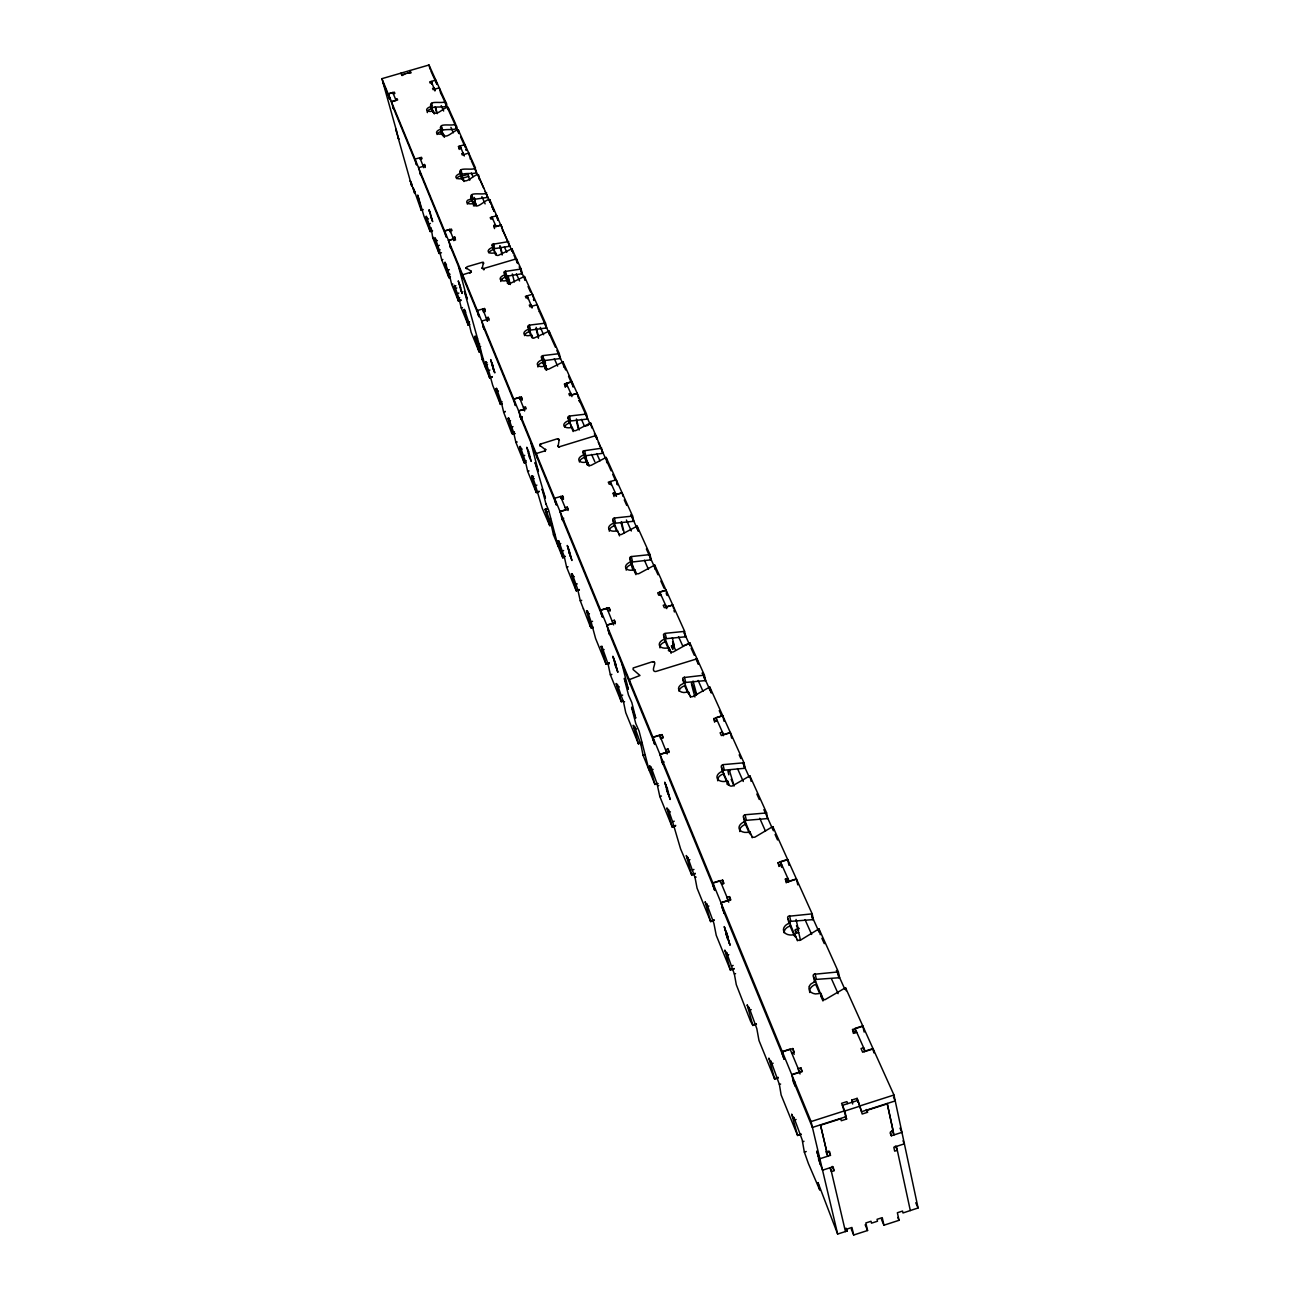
<?xml version="1.0" encoding="UTF-8"?>
<svg xmlns="http://www.w3.org/2000/svg" width="1300" height="1300" viewBox="0 0 1300 1300"><rect width="100%" height="100%" fill="white"/><g stroke="black" fill="none" stroke-linecap="round" stroke-linejoin="round"><path stroke-width="1.5" d="M545.691 449.914L539.923 445.445L540.101 444.21L557.294 438.799L559.26 439.774M583.424 608.79L590.363 626.73L590.346 625.69L591.467 628.306L592.93 627.851M630.581 685.035L629.233 679.673L639.99 675.496L633.067 669.516L633.197 667.972L652.096 661.83C658.71 660.335 650.325 670.264 654.81 671.466A2.275 1.365 -13.7 0 0 656.354 671.336L697.044 658.808L698.311 664.186L695.906 658.84M483.405 263.039L483.243 262.454A1.788 0.845 -14.6 0 0 482.267 262.308L467.074 266.744L466.18 268.336M537.485 458.543L536.185 453.554L544.635 450.97L545.691 449.491M558.09 446.696L559.227 439.384M648.976 769.827L639.129 731.234L635.781 723.58L631.784 708.061L631.621 707.151L635.733 718.153L631.832 702.569L628.485 694.996L624.439 679.283L624.325 678.389L628.371 689.309L622.082 664.365M558.155 446.257L557.798 445.591M482.202 268.45L483.438 262.6M717.746 779.025L718.071 778.115A8.499 5.379 -12.9 0 1 723.824 773.76L721.321 766.773A2.421 1.527 -12.9 0 1 723.011 764.644L743.259 762.856A2.421 1.511 -12.6 0 0 743.957 762.71L745.225 768.251L724.295 770.169A2.421 1.527 -12.9 0 0 722.865 771.095L722.654 771.404A2.438 1.544 -12.9 0 0 722.621 772.298L721.484 767.455M482.04 267.865A1.82 0.861 -14.6 0 0 483.34 268.531L484.055 269.652L483.746 268.483L516.474 258.814L517.66 263.494L513.89 255.109M541.255 443.609L539.727 444.73L540.085 446.062M545.529 449.296L545.188 451.392M502.271 278.785L501.199 279.874A6.419 3.055 -14.4 0 0 500.793 281.483M584.447 455.91L602.599 453.31A2.015 1.073 -13.8 0 0 603.184 453.18L590.574 422.971A2.015 1.056 -13.9 0 0 590.054 423.166L575.803 430.576A2.015 1.056 -14 0 1 573.446 430.17L572.163 427.245A6.987 3.64 -14.1 0 1 568.181 427.798A7.02 3.672 -14.1 0 1 563.826 424.791A7.02 3.672 -14.1 0 1 569.189 420.452L567.905 417.56A1.966 1.024 -14.1 0 1 569.384 416.049L585.959 414.115M493.496 248.804L509.372 246.318A1.771 0.829 -14.3 0 0 509.876 246.22L489.743 199.582C485.664 198.656 475.995 211.396 473.785 203.336A6.094 2.762 -14.5 0 1 468.439 203.629L467.707 203.336A6.094 2.762 -14.5 0 1 467.756 200.184L471.689 198.786M814.434 981.175L814.596 981.906A2.665 1.852 -11.7 0 1 816.367 979.388L838.841 977.763A2.665 1.852 -11.2 0 0 839.605 977.616L838.354 971.815L819 928.947A2.633 1.788 -11.6 0 0 818.317 929.24L800.361 940.225A2.616 1.788 -12 0 1 797.144 939.364M743.957 762.71L709.816 687.082A2.34 1.414 -13 0 0 709.199 687.342L692.997 696.524A2.324 1.414 -13.2 0 1 690.869 696.508A2.356 1.43 -13.2 0 1 690.186 695.906L688.464 691.99L683.832 692.543A8.093 4.891 -13.3 0 1 680.534 685.019L684.483 682.89L682.776 679.023A2.34 1.414 -13.3 0 1 683.312 677.625L703.739 675.22A2.308 1.397 -13 0 0 704.389 675.074L705.656 680.485A2.308 1.397 -13 0 1 705.006 680.631L685.701 682.451A2.308 1.397 -13.3 0 0 684.32 683.312M704.389 675.074L689.812 642.801A2.275 1.349 -13.1 0 0 689.227 643.045L673.335 651.918A2.275 1.349 -13.4 0 1 670.605 651.332L668.964 647.595A7.898 4.664 -13.5 0 1 664.43 648.148A7.946 4.696 -13.5 0 1 659.262 644.215A7.946 4.696 -13.5 0 1 665.161 638.918L663.536 635.212A2.259 1.333 -13.5 0 1 664.056 633.88A2.308 1.349 -13.5 0 1 665.145 633.327L683.995 631.459A2.21 1.3 -13.2 0 0 684.483 631.378L685.896 636.675A2.242 1.316 -13.2 0 1 685.262 636.805L666.429 638.658A2.259 1.333 -13.5 0 0 664.869 639.762M684.645 631.329L654.729 565.077L638.852 573.641A2.178 1.235 -13.7 0 1 636.253 573.121L634.741 569.692A7.621 4.322 -13.7 0 1 625.722 567.905A7.621 4.322 -13.7 0 1 631.247 561.697L629.736 558.301A2.145 1.202 -13.7 0 1 631.296 556.562L649.35 554.661A2.145 1.219 -13.5 0 0 649.967 554.531L651.219 559.747A2.145 1.219 -13.5 0 1 650.617 559.878L631.865 562.055A2.161 1.219 -13.7 0 0 631.085 562.786M649.967 554.531L637.146 526.126L621.562 534.43A2.161 1.202 -13.8 0 1 619.028 533.942M587.616 419.006L586.528 414.001L563.03 361.92L548.73 369.135A1.934 0.975 -14.2 0 1 546.471 368.777L545.285 366.064A6.776 3.413 -14.2 0 1 540.296 366.502L539.289 366.259A6.76 3.413 -14.2 0 1 539.159 361.351A6.727 3.38 -14.2 0 1 542.506 359.759L541.336 357.061A1.901 0.959 -14.2 0 1 542.766 355.631L558.724 353.714A1.901 0.959 -14 0 0 559.26 353.584L560.479 358.442A1.901 0.959 -14 0 1 559.926 358.572L543.367 360.734A1.917 0.959 -14.2 0 0 542.831 361.124M559.26 353.584L549.12 331.11L533.666 338.244A1.901 0.942 -14.3 0 1 532.87 337.789L531.716 335.173L527.962 335.709A6.63 3.283 -14.3 0 1 523.916 333.06A6.63 3.283 -14.3 0 1 529.051 329.111L527.914 326.511A1.869 0.91 -14.3 0 1 529.327 325.13L544.96 323.213A1.869 0.926 -14.1 0 0 545.496 323.099L546.699 327.892A1.869 0.926 -14.1 0 1 546.163 328.006L529.929 330.168A1.885 0.926 -14.3 0 0 529.133 331.305L531.96 337.756M466.082 267.946L471.055 271.115A1.82 0.861 -14.7 0 1 470.551 272.317L462.621 274.771L463.856 279.435M545.496 323.082L524.436 276.461A1.836 0.878 -14.2 0 0 523.949 276.64L510.835 283.124A1.836 0.878 -14.3 0 1 508.723 282.831L507.65 280.394L504.026 280.93A6.402 3.055 -14.4 0 1 500.614 277.501L501.199 276.851A6.402 3.055 -14.4 0 1 505.164 274.739L504.108 272.317A1.82 0.861 -14.4 0 1 504.368 271.602L520.553 269.1A1.804 0.861 -14.2 0 0 521.072 268.986L522.259 273.666A1.804 0.861 -14.2 0 1 521.739 273.78L505.391 276.477A1.804 0.861 -14.4 0 0 505.31 277.014L508.381 284.017M521.072 268.986L511.956 248.787A1.804 0.845 -14.2 0 0 511.469 248.966L498.566 255.287A1.804 0.845 -14.4 0 1 496.486 255.011L495.462 252.655A6.256 2.925 -14.4 0 1 488.264 251.729A6.256 2.925 -14.4 0 1 493.074 247.244L492.05 244.871A1.804 0.845 -14.4 0 1 492.131 244.368L508.186 241.686A1.771 0.829 -14.3 0 0 508.69 241.589M462.475 179.4C455.829 170.706 473.038 174.947 476.19 172.673L475.036 168.188C472.973 170.934 456.381 166.124 460.622 173.355A5.98 2.665 -14.5 0 0 455.975 177.515A5.98 2.665 -14.5 0 0 462.784 178.295C464.88 185.981 474.142 174.005 478.01 174.769L487.858 197.356L472.517 199.582L471.77 200.574L473.85 205.319M475.524 168.09L458.348 130.049C454.253 129.317 445.445 140.985 443.17 133.64A5.769 2.486 -14.6 0 1 436.621 132.957A5.769 2.486 -14.6 0 1 441.155 129.041C437.271 122.07 453.017 126.75 455.13 124.036C464.652 135.232 432.136 123.403 443.69 136.581M455.585 123.939L448.11 107.38C444.096 106.633 435.451 118.056 433.192 110.923A5.671 2.405 -14.6 0 1 429.975 111.426A5.704 2.421 -14.6 0 1 427.115 108.761A5.704 2.421 -14.6 0 1 431.226 106.438C427.44 99.564 443.284 104.244 445.445 101.465C452.92 112.58 425.425 101.595 432.981 112.174M563.729 366.99L563.631 364.358M479.164 179.254L479.034 176.849M489.271 199.745L489.856 202.02M838.354 971.815A2.665 1.852 -11.2 0 1 837.59 971.977L813.816 974.318A2.633 1.82 -11.8 0 0 813.199 975.439A2.697 1.869 -11.7 0 0 813.296 976.121L815.571 981.273L811.07 983.856A9.344 6.5 -11.7 0 0 809.347 986.294M787.93 918.726L789.067 923.731A2.6 1.755 -12.1 0 1 790.822 921.326L812.679 919.653A2.6 1.755 -11.7 0 0 813.41 919.506L812.142 913.77A2.6 1.755 -11.7 0 1 811.411 913.932L788.288 916.305A2.551 1.723 -12.2 0 0 787.686 917.361A2.633 1.771 -12.1 0 0 787.767 918.011L795.616 937.267L794.966 934.391A9.084 6.159 -12.1 0 1 789.717 934.944A9.1 6.175 -12.1 0 1 783.429 929.63A9.1 6.175 -12.1 0 1 789.896 922.967M790.562 925.763L787.898 926.965A9.246 6.272 -12.1 0 0 785.005 929.614L784.144 931.694A9.149 6.224 -12.1 0 0 784.062 932.734M486.688 192.839L486.2 192.952C483.941 195.748 467.285 190.775 471.543 198.234M749.336 833.154L744.689 822.559A2.502 1.609 -12.7 0 1 744.705 821.633L744.916 821.308A2.502 1.609 -12.7 0 1 746.411 820.332L767.146 818.61A2.486 1.593 -12.3 0 0 767.683 818.512L766.594 812.858L749.872 775.84L732.387 785.931A2.438 1.544 -12.8 0 1 730.567 786.029L730.161 785.899A2.438 1.544 -12.8 0 1 729.43 785.233L727.545 780.942A8.531 5.395 -12.9 0 1 719.241 780.52A8.531 5.395 -12.9 0 1 717.405 775.271A8.482 5.362 -12.9 0 1 723.19 770.997M462.784 178.295L463.369 180.537L461.207 175.597L460.281 175.906A5.98 2.665 -14.5 0 0 456.609 178.604M796.104 1119.495L794.219 1120.096L793.845 1117.269L802.181 1139.824L804.342 1152.109L808.389 1163.533L819.78 1190.069L817.976 1182.545L837.639 1234.025L847.178 1231.019L846.739 1229.134L851.939 1227.46L853.694 1235L867.571 1230.515L865.833 1222.959L871.033 1221.269L871.471 1223.17L877.484 1221.22L877.061 1219.319L882.245 1217.645L883.935 1225.201L899.031 1220.31L897.374 1212.737L902.557 1211.064L902.98 1212.965L918.076 1207.976L893.961 1095.006L873.145 1048.889L862.664 1052.236L861.039 1048.564L863.655 1047.735L864.484 1051.651M900.006 1128.14L901.924 1132.365L891.345 1135.778L890.5 1131.829L893.133 1130.967L887.283 1103.83L867.068 1110.314L867.506 1112.312L862.176 1114.019L857.919 1100.385L842.367 1105.374L846.609 1119.024L841.279 1120.73L840.824 1118.731L820.544 1125.231L826.881 1152.271L829.53 1151.426L830.456 1155.359L819.845 1158.755L816.709 1151.134L818.415 1156.951M819.26 1160.543L818.48 1158.641L822.543 1170.179L833.121 1166.783L834.031 1170.682L831.399 1171.528L830.212 1168.668M852.67 1103.993L851.792 1100.06L857.123 1098.354L861.656 1111.679L895.196 1100.921L893.539 1097.233M793.227 1080.69L812.451 1127.474L811.07 1121.575L844.756 1110.769L846.072 1116.684L812.435 1127.425L837.639 1234.025M860.356 1105.78L893.961 1095.006M844.789 1111.013L860.389 1106.007M801.336 1134.283L797.582 1135.485L800.556 1133.876M802.701 1141.676L803.969 1141.27M804.342 1152.109L806.227 1151.507M782.389 1051.862L792.789 1048.547L794.316 1052.188L791.7 1053.016M853.385 1033.419L852.54 1029.519L862.908 1026.22M856.733 1032.297L854.149 1033.126L852.54 1029.519M778.342 1077.96L774.686 1079.13L768.869 1058.119L771.29 1063.822L773.126 1063.237M811.07 1121.575L791.846 1074.84L802.344 1071.493L800.816 1067.788L798.184 1068.632L799.094 1072.533M774.524 1078.529L778.18 1077.359M727.984 901.16L727.058 897.39L729.495 896.626L730.827 899.795L721.077 902.866L791.716 1074.547L799.597 1072.029L800.053 1073.995M873.844 1052.513L873.015 1048.596L865.15 1051.099L854.994 1028.398L862.778 1025.928L864.159 1032.07M797.582 1135.485L781.121 1094.941L779.383 1084.428L780.617 1084.038M791.716 1074.547L793.553 1082.347L794.869 1081.925M733.947 969.215L730.308 969.735L734.175 968.516M756.438 1024.303L752.863 1025.44L750.523 1021.134L736.288 984.653L734.37 974.009L735.556 973.635M752.863 1025.44L747.142 1004.803L749.434 1010.214L751.221 1009.645M752.716 1024.855L756.275 1023.717M786.24 882.846L785.395 879.06L787.816 878.296L788.678 882.083M714.074 920.546L710.661 921.619L705.12 901.729L707.184 906.604L708.906 906.068M445.445 101.465L428.984 65L381.924 78.666L720.964 902.606L728.276 900.315L728.731 902.2M797.778 884.845L796.396 878.898L789.116 881.189L780.39 861.689L787.621 859.43L788.986 865.345M710.515 921.05L714.301 919.847M799.289 928.362L795.486 929.565L796.331 933.303L798.72 932.555L800.459 940.176M730.308 969.735L724.831 950.072L727.009 955.208L728.764 954.655M727.009 955.208L726.538 952.283L731.396 965.981L733.151 965.429M490.782 204.165L490.604 202.995M695.077 874.006L691.746 875.062L686.286 855.514L688.253 860.161L689.926 859.641M688.253 860.161L687.733 857.204L692.266 869.992L693.94 869.472M691.6 874.494L695.305 873.34M710.661 921.619L697.06 888.144L695.012 877.435L696.15 877.077M728.276 900.315L720.102 880.604L712.855 882.879L713.31 884.764M721.5 883.984L723.921 883.236L722.621 880.1L712.952 883.139L714.691 890.403L712.936 885.398M778.944 866.466L778.099 862.696L787.719 859.674M781.885 865.036L779.48 865.8L778.099 862.696M658.158 783.591L654.826 784.03L656.955 783.38L659.831 796.543L672.246 827.092L675.512 826.085M657.686 785.834L658.759 785.492M730.194 770.51L727.967 771.192L728.812 774.816M659.831 796.543L661.44 796.055M672.246 827.092L666.867 807.918L668.753 812.321L670.394 811.817M668.753 812.321L668.314 809.299L672.571 821.714L674.229 821.194M672.1 826.54L675.724 825.419M641.534 742.852L638.414 743.827L633.214 725.238L634.904 729.3L636.48 728.812M667.209 754.016L659.669 735.101L652.892 737.197L654.712 744.461L653.153 739.928M716.788 721.321L715.942 717.681L722.686 715.601L724.051 721.273M652.99 737.409L662.009 734.614L663.13 737.327L660.887 738.026M714.642 722.231L713.781 718.591L722.784 715.812M638.267 743.291L641.745 742.219M717.242 720.59L714.984 721.289L713.781 718.591M654.972 784.582L643.077 755.3L640.884 744.591L641.924 744.266M643.077 755.3L644.654 754.812M660.026 754.52L669.126 751.709L667.972 748.946L665.714 749.661L666.608 753.301M666.754 752.196L659.945 754.309L662.903 764.367L662.447 762.548L664.154 762.011M730.405 732.712L721.337 735.524L720.119 732.794L722.394 732.095L723.239 735.751M661.765 761.605L662.903 761.247M654.826 784.03L649.675 765.716L651.479 769.941L653.071 769.438M609.082 663.358L605.979 663.894L609.278 662.74M622.83 701.253L621.303 701.724L610.366 674.83L608.108 664.17L609.115 663.861M672.311 637.796L674.115 645.255L672.019 645.905L672.864 649.399L671.304 645.889M610.366 674.83L611.878 674.359M621.303 701.724L616.151 683.491L617.793 687.326L619.336 686.855M617.793 687.326L617.273 684.222L621.156 695.565L622.7 695.094M621.156 701.188L623.188 700.554M638.414 743.827L625.755 712.692L623.529 702L624.553 701.691M579.199 590.168L576.176 590.525L579.378 589.55M574.275 576.599L572.829 577.038L572.26 573.901L577.639 589.111L580.271 600.762L581.717 600.324M600.957 612.983L602.387 617.11L600.6 610.09L606.938 608.156L613.6 624.894M660.546 595.546L659.701 592.02L666.023 590.086M591.467 628.306L586.479 610.61L587.974 614.169L589.452 613.714M600.681 610.285L609.131 607.701L610.122 610.074L608.01 610.724M660.839 594.571L658.726 595.205L657.686 592.849L666.104 590.281L667.371 595.546M587.974 614.169L587.405 611.033L591.077 621.774L592.556 621.319M612.235 620.913L614.364 620.262L615.371 622.668L606.856 625.284M591.321 627.786L593.288 627.185M613.161 623.122L606.775 625.089L609.554 634.562L609.115 632.791M659.701 592.02L666.331 606.84L672.701 604.89L673.628 608.611M672.799 605.085L664.3 607.685L663.227 605.296L665.356 604.646L666.201 608.173M605.979 663.894L601.006 646.344L602.209 646.344M601.217 646.653L602.582 650.016L604.094 649.561M560.983 498.144L560.544 496.438L566.036 509.665L560.024 511.485L562.656 520.423L563.664 520.114M564.233 557.391L562.819 557.83L553.475 534.852L551.119 524.355L552.061 524.079M551.2 525.411L549.673 525.346L551.525 524.778M553.475 534.852L554.872 534.43M562.819 557.83L557.976 540.686L559.341 543.952L560.771 543.53M559.341 543.952L558.756 540.8L562.217 550.989L563.631 550.55M576.306 591.045L566.621 567.19L564.281 556.644L565.24 556.351M562.673 557.326L564.558 556.758M566.621 567.19L568.051 566.767M575.803 584.334L577.265 583.895M539.045 491.806L536.315 492.619L527.654 471.331L525.281 460.931L526.175 460.655M525.59 462.556L524.16 462.605L525.915 461.939M527.654 471.331L529.003 470.925M532.691 476.629L533.601 476.352M536.315 492.619L531.602 475.995L532.87 479.017L534.235 478.611M532.87 479.017L532.253 475.865L535.519 485.534L536.9 485.111M536.185 492.131L539.207 491.221M561.486 498.712L563.485 498.111L562.608 496.015L554.58 498.241L556.319 505.017L555.019 501.215M611.211 483.665L609.229 484.266L608.286 482.186L616.233 479.781L617.467 484.868L616.996 483.064M549.673 525.346L545.074 509.324L546.114 508.934M546.13 509.567L547.056 509.291M545.188 509.21L546.358 512.102L547.755 511.68M565.224 507.715L567.222 507.098L568.116 509.226L560.089 511.664M614.039 496.584L613.194 493.171L615.192 492.57L616.021 495.983M611.065 484.868L610.22 481.471L616.054 494.504L622.05 492.7L622.96 496.275M622.131 492.863L614.136 495.284L613.194 493.171M546.358 512.102L545.74 508.934L549.12 518.863L550.517 518.44M563.729 518.278L562.217 518.733L562.656 520.423M515.255 433.534L512.622 434.33L511.745 432.282L511.696 433.111L503.685 412.327L501.28 402.041L502.141 401.781M524.712 410.767L519.399 397.361L513.76 399.051L515.466 405.584L514.589 403.293M567.125 386.604L566.296 383.321L571.919 381.631L573.202 386.685L568.555 376.35M513.825 399.214L521.332 396.955L522.113 398.824L520.244 399.392M565.305 387.303L564.492 384.02L571.984 381.777M501.8 404.154L500.386 404.072L502.109 403.553M567.19 385.32L565.321 385.873L564.492 384.02M504.449 411.661L505.31 411.401M503.685 412.327L504.969 411.938M570.749 393.234L568.864 393.803L569.692 395.688L577.249 393.412M522.048 419.006L521.105 419.299L518.602 410.832L524.274 409.126M566.296 383.321L571.512 394.973L577.168 393.266L578.467 398.352M518.668 410.995L526.24 408.72L525.444 406.835L523.559 407.404L524.42 410.67M520.325 417.381L522.21 416.812M512.622 434.33L508.056 418.194L509.21 420.973L510.526 420.582M522.096 417.235L520.666 417.657L521.105 419.299M509.21 420.973L508.56 417.82L511.68 427.034L513.012 426.644M524.258 462.962L515.905 442.406L513.516 432.071L514.394 431.795M512.492 433.843L514.247 433.323M515.905 442.406L517.221 442M588.396 425.198L584.561 426.335L581.425 419.331M524.16 462.605L519.642 446.599L520.829 449.491L522.178 449.085M520.829 449.491L520.195 446.323L523.396 455.764L524.745 455.358M558.626 447.005L596.229 435.468L597.041 438.799M474.809 336.635L475.849 339.137L477.523 338.65M475.849 339.137L475.183 336.001L478.075 344.598L479.749 344.094M479.863 346.694L480.707 346.45M492.229 377.114L489.677 377.877L482.154 359.385L479.749 349.229L480.594 348.969M480.448 351.731L479.066 351.65L480.74 351.146M482.154 359.385L483.421 359.011M489.677 377.877L485.274 362.586L486.168 362.131M486.249 362.846L487.094 362.586M485.225 362.408L486.298 364.796L487.581 364.406M486.298 364.796L485.648 361.66L488.605 370.435L489.889 370.061M489.548 377.423L492.375 376.577M543.059 363.626L544.814 363.106L546.91 369.509M544.164 366.129L545.919 365.592M500.386 404.072L495.983 388.635L497.12 391.332L498.42 390.942M460.915 300.43L458.494 301.145L451.685 284.408L449.28 274.463L450.076 274.219M450.206 277.469L448.923 277.485L450.483 276.9M451.685 284.408L452.887 284.05M458.494 301.145L454.204 286.179L455.91 285.789M454.285 286.276L455.179 288.438L456.804 287.966M455.179 288.438L454.496 285.334L457.259 293.54L458.884 293.069M469.511 324.87L468.276 325.227L461.256 307.954L458.851 297.928L459.664 297.684M458.364 300.706L461.061 299.91M461.256 307.954L462.475 307.596M468.276 325.227L463.921 309.985L465.774 312.162M483.405 310.733L485.192 310.196L484.494 308.523L477.311 310.489L478.985 316.794L477.88 313.544M532.48 294.255L525.379 296.368L526.126 298.025L527.898 297.505M479.196 352.105L471.136 332.264L468.731 322.173L469.544 321.929M483.324 327.373L484.023 329.079L481.65 321.035L488.881 319.053L488.183 317.363L486.379 317.882L487.224 321.051M468.163 324.789L469.804 324.301M537.176 304.688L530.043 306.816L529.279 305.126L531.066 304.606L531.879 307.775M422.744 210.031L421.509 210.047L423.004 209.495M474.289 197.438L475.296 201.273L473.704 201.727L474.451 204.653L473.558 202.638M432.526 230.912L430.219 231.595L426.091 217.149L426.969 219.261L428.512 218.806M426.969 219.261L426.27 216.174L428.854 223.893L430.414 223.438M441.464 252.769L439.108 253.467L432.738 237.77L431.096 227.727M430.105 231.172L432.413 230.49M453.993 240.451L449.654 229.434L444.584 230.929L446.209 237.023L445.591 235.511M444.632 231.075L451.392 229.076L452.026 230.588L450.336 231.075M492.586 218.611L490.896 219.115L490.23 217.62L496.974 215.637L498.144 220.204L495.804 214.988M432.738 237.77L433.891 237.429M439.108 253.467L434.931 238.826L435.841 241.004L437.401 240.549M450.125 246.545L450.759 248.089L448.484 240.435L455.341 238.566L454.707 237.039L453.017 237.526L453.83 240.597M494.536 228.572L493.756 225.501L495.446 225.014M448.484 240.435L453.586 238.924M501.215 225.014L494.423 227.029L493.756 225.501M435.841 241.004L435.191 237.884L437.791 245.781L439.351 245.326M449.004 277.81L441.707 259.838L439.286 249.957L440.082 249.73M441.707 259.838L442.878 259.496M448.923 277.485L444.779 262.974L446.517 265.005M445.721 265.233L445.023 262.129L447.736 270.173L449.329 269.701M459.257 149.435L458.494 146.477L464.913 144.593L465.676 147.55M420.452 159.153L422.061 158.681L421.493 157.316L415.009 159.088L416.601 164.97L415.642 162.126M460.704 147.371L459.095 147.843L458.494 146.477M422.89 164.986L424.499 164.515L425.067 165.896L418.551 167.684L420.712 174.98L420.306 173.501M463.288 153.156L461.679 153.627L462.28 154.993L468.747 153.107L469.511 156.065M460.265 176.621L467.902 174.379L469.788 180.196M461.159 178.604L468.796 176.361M393.071 107.218L393.461 108.647L391.381 101.676L396.029 100.328L392.779 92.511L388.164 93.86L390.488 99.32M388.213 93.957L394.355 92.17L394.875 93.421L393.348 93.86L392.779 92.511M431.762 82.68L430.219 83.135L429.666 81.9L435.809 80.112L436.93 84.386L430.852 70.931M395.541 99.174L397.085 98.735L397.621 99.986L391.43 101.79M601.803 448.191L583.196 450.889A2.047 1.089 -14 0 0 582.936 451.766L588.006 464.376A7.166 3.819 -14 0 1 586.852 464.669M823.517 1000.074L820.885 993.395L815.474 993.931A9.344 6.5 -11.7 0 1 809.364 986.342M617.549 531.7L612.804 519.74A2.096 1.154 -13.8 0 1 612.869 519.041A2.129 1.17 -13.8 0 1 614.347 518.034L631.979 516.149A2.096 1.154 -13.6 0 0 632.58 516.019L633.831 521.17A2.096 1.154 -13.6 0 1 633.23 521.3L615.615 523.185A2.113 1.17 -13.8 0 0 614.315 523.933M652.6 661.716L653.624 661.7M750.571 834.665L743.389 816.969A2.486 1.593 -12.7 0 1 745.079 814.759L765.879 813.004A2.47 1.593 -12.3 0 0 766.594 812.858M557.765 438.75L559.406 440.245M558.464 446.387L559.439 447.102M434.038 112.84L434.33 113.929M444.048 135.639L444.486 137.28M558.122 546.276L548.681 510.331L545.854 503.652M464.441 291.379L467.171 298.935L458.526 266.451M464.425 291.509L485.891 368.566M542.116 489.223L545.415 498.209L535.275 463.418L535.096 462.475L538.379 471.429L530.839 442.39M542.149 489.223L545.984 504.091M420.989 208.877L421.606 210.373M584.269 454.789A7.183 3.835 -14 0 0 579.881 457.275L579.264 458.071A7.134 3.802 -14 0 0 580.548 461.809A7.134 3.802 -14 0 0 587.372 461.858L588.705 464.896A2.047 1.105 -14 0 0 591.126 465.335L605.621 457.698A2.064 1.105 -13.8 0 1 606.174 457.486L632.58 516.019M745.339 821.405A8.726 5.655 -12.7 0 0 739.472 825.874A8.742 5.671 -12.7 0 0 739.342 829.205A8.726 5.655 -12.7 0 0 749.921 831.854L751.904 836.355A2.502 1.625 -12.6 0 0 754.942 837.119L772.168 826.914A2.519 1.625 -12.2 0 1 772.817 826.637L796.396 878.898M812.142 913.77L796.51 879.158L786.793 882.212L785.395 879.06M823.209 998.644A2.649 1.852 -11.6 0 0 824.98 999.716L844.87 988.114A2.714 1.885 -11.1 0 1 845.569 987.821L873.015 1048.596M440.976 93.389L458.916 133.201M460.558 136.809L465.254 147.225M471.331 160.729L483.73 188.224M485.225 191.539L490.132 202.41M491.757 206.034L494.211 211.461L491.871 206.294M511.94 250.786L502.385 229.613L502.759 231.107M519.171 266.841L524.014 277.582M528.044 286.52L530.579 292.142M539.906 312.845L549.884 334.945M550.322 335.92L555.36 347.1M556.822 350.35L565.663 369.964M590.298 424.613L579.264 400.124L579.654 401.733M594.392 433.68L596.846 439.124M598.276 442.293L611.13 470.811M612.722 474.321L615.095 479.602M624.26 499.915L626.714 505.391M630.841 514.524L638.235 530.952M646.376 548.99L657.995 574.762M660.806 580.986L664.089 588.266M684.174 632.84L689.146 643.874L682.679 645.872L678.551 636.659M691.08 648.164L694.298 655.281M702.26 672.961L711.279 692.949M719.241 710.613L721.646 715.942M739.18 754.845L740.854 758.55M742.755 762.775L749.385 777.481M756.844 794.008L759.314 799.533M763.88 809.64L773.403 830.765M775.06 834.438L777.546 839.962M811.59 915.46L819.081 932.084L818.317 929.24M821.876 938.275L824.298 943.638M836.388 970.466L844.919 989.381M702.39 673.238L704.844 678.681M533.471 299.244L534.04 300.495L533.634 298.919M538.72 310.895L539.094 311.74M572.926 386.799L572.617 385.921M579.02 400.319L579.442 401.261M465.985 149.484L466.44 150.491L466.066 149.029M470.438 159.364L469.901 157.544M903.013 1140.831L904.377 1143.837L893.831 1147.234L894.676 1151.15L897.309 1150.305L895.408 1146.047M715.942 717.681L723.515 734.597L730.308 732.485L731.673 738.205M441.204 105.609L443.641 111.036M450.921 127.335L453.359 132.779M471.348 173.03L472.973 176.654M481.894 196.625L485.128 203.873M504.384 246.935L506.773 252.314M516.36 273.764L519.561 280.93M540.312 327.356L543.611 334.734M554.336 358.702L557.635 366.096M596.733 453.586L599.983 460.85M626.421 520.016L631.329 530.985M644.394 560.219L648.472 569.351M698.133 680.436L703.008 691.356M737.523 768.592L743.275 781.462M759.736 818.269L765.489 831.155M786.874 878.995L788.352 882.326M805.041 919.636L811.655 934.44M831.496 978.851L838.11 993.655M891.962 1130.399L893.994 1134.916L887.185 1103.44M474.386 199.257L475.296 201.273M672.539 641.745L674.115 645.255M476.352 204.864L474.841 201.5L475.914 205.075M675.48 649.935L672.864 644.069L673.709 647.562M729.414 770.461L734.142 786.012L731.136 779.301M890.094 1132.95L891.345 1135.778M544.326 359.369L545.496 363.317L544.261 360.555M509.226 282.035L510.331 284.521L508.056 275.73M796.494 925.73L798.558 930.361L796.055 919.441M797.339 929.467L798.72 932.555M794.966 930.215L796.331 933.303M915.752 1202.744L918.076 1207.976M866.271 1109.501L867.506 1112.312M794.966 934.391L797.469 940.794M431.226 106.438L433.761 113.084L433.192 110.923M441.139 129.009L443.755 135.834L443.17 133.64M471.851 199.355L474.386 205.595A6.094 2.762 -14.5 0 1 473.411 205.855M493.074 247.211L496.064 254.979L495.462 252.655M505.164 274.739L508.251 282.75A6.419 3.055 -14.4 0 1 507.227 283.01M529.051 329.111L532.334 337.577L531.716 335.173M542.506 359.759L545.903 368.501A6.76 3.413 -14.2 0 1 544.814 368.777M569.189 420.452L572.049 428.041M631.231 561.697L634.676 570.7M665.161 638.901L669.614 650.276A7.865 4.647 -13.5 0 1 668.346 650.601M684.483 682.89L689.114 694.688L688.464 691.99M723.84 773.76L728.195 783.705A8.499 5.379 -12.9 0 1 726.846 784.062M815.571 981.273L821.535 996.288L820.885 993.395M495.462 254.572L492.196 245.456M542.571 361.92L546.244 370.305M568.067 418.177L573.121 431.551M584.188 456.804L587.795 465.026M614.071 524.891L616.411 530.221M631.02 563.517L635.911 574.649M664.82 640.543L669.549 651.316M684.808 686.108L687.781 692.884M723.434 774.15L728.309 785.233M789.847 925.519L794.544 936.195M816.124 985.367L819.163 992.306M820.674 995.767L822.965 1000.967M897.796 1217.45L899.031 1220.31M407.648 73.239L410.946 72.962L409.89 70.541L410.654 72.248L401.781 74.815L401.017 73.076L402.074 75.546L404.852 74.051M851.792 1100.06L852.621 1101.961M847.73 1103.538L846.901 1101.62L841.571 1103.326L844.756 1110.769M845.39 1116.196L846.609 1119.024M881.481 1219.465L883.935 1225.201M865.15 1224.746L867.571 1230.515M482.657 308.912L487.451 321.019M799.597 1072.029L790.075 1049.084L782.259 1051.57L784.111 1059.337L782.145 1053.764M828.669 1151.085L830.456 1155.359M825.906 1151.638L827.791 1156.188L820.446 1124.841M832.244 1166.392L834.031 1170.682M851.305 1229.231L853.694 1235M381.924 78.666L396.614 131.219M430.365 213.151L428.968 209.771L430.04 213.346M528.694 451.913L526.793 447.265L529.653 457.616M569.384 550.696L567.239 545.48L568.539 549.867M667.517 788.921L664.722 782.178L666.201 787.134M460.298 286.877L460.606 287.625L458.25 280.865L460.915 290.387M491.514 362.716L491.855 363.545M492.879 366.048L493.22 366.892L490.685 359.596L493.448 369.525M527.637 450.499L528.028 451.425M529.165 454.22L529.555 455.146M569.839 553.004L570.261 554.06M614.25 660.92L612.869 656.256L616.2 665.649L615.712 664.462M667.859 791.18L668.428 792.545M725.774 931.873L724.214 926.575L728.325 938.096L727.691 936.536M430.755 216.011L432.656 221.65L430.089 212.469M461.045 289.64L462.15 293.41L460.606 289.64M492.277 365.576L492.619 366.405M493.642 368.908L494.812 372.873L493.106 368.696M528.418 453.456L528.808 454.399M529.961 457.194L530.335 458.12M569.335 552.939L568.913 551.899L571.935 560.495L568.961 549.64M570.635 556.091L571.074 557.131M615.062 664.105L614.575 662.919L617.906 672.327L616.525 667.664M667.03 790.433L666.477 789.084L670.166 799.467L666.949 787.572M668.704 794.495L669.256 795.86M726.619 935.301L725.969 933.741L730.096 945.279L728.536 939.965M383.077 82.891L389.366 98.231M392.6 106.08L416.244 163.621M419.786 172.234L445.851 235.641M449.767 245.148L478.628 315.364M482.966 325.926L515.109 404.105M519.967 415.919L555.961 503.49M561.405 516.766L602.014 615.55M608.189 630.565L654.355 742.852M661.391 759.996L714.334 888.778M722.442 908.521L783.77 1057.696M389.724 99.547L388.814 96.882M793.553 1082.347L795.08 1086.069L794.625 1084.119M397.849 136.939L398.84 139.36L396.37 130.634M529.279 456.69L531.196 461.354L528.32 450.97M845.991 1228.142L847.178 1231.019M428.854 223.893L430.332 227.955M437.791 245.781L439.286 249.957M447.736 270.173L449.28 274.463M457.259 293.54L458.851 297.928M478.075 344.598L479.749 349.229M488.605 370.435L492.733 385.401L500.516 404.527M511.68 427.034L513.516 432.071M523.396 455.764L525.281 460.931M535.519 485.534L542.295 508.398L549.819 525.834M549.12 518.863L551.119 524.355M562.217 550.989L564.281 556.644M572.829 577.038L571.399 573.641L576.176 590.525M591.077 621.774L595.579 638.446L606.076 664.284M621.156 695.565L623.529 702M672.571 821.714L680.566 848.819L691.746 875.062M692.266 869.992L695.012 877.435M731.396 965.981L734.37 974.009M794.219 1120.096L791.668 1114.149L797.436 1134.884M410.8 181.984L410.28 180.749L411.775 186.209L395.623 128.83M411.645 184.064L411.125 182.812L414.749 193.505L413.238 188.013L413.757 189.264M414.733 191.669L414.229 190.418L421.184 210.21L420.973 208.894M411.174 183.349L411.515 184.194M414.131 190.645L414.602 191.782M430.219 231.595L424.044 216.369L417.706 195.049L421.509 210.047M580.271 600.762L583.489 609.066M730.47 970.32L716.235 935.301L713.895 923.39L706.696 903.663L707.184 906.604M774.686 1079.13L758.989 1040.52L756.811 1028.641L748.995 1007.321L749.434 1010.214M656.939 783.396L651.008 766.87L651.479 769.941M479.066 351.65L474.793 336.635M468.731 322.173L464.327 309.27L464.945 312.406M501.28 402.041L496.47 388.18L497.12 391.332M429.244 210.438L431.535 218.92M459.485 283.855L461.841 292.646M424.499 164.515L425.295 167.472M423.8 167.732L419.835 157.657L420.241 159.136M608.108 664.17L602.046 646.896L602.582 650.016M492.05 362.928L494.471 372.027M449.654 229.434L450.466 232.489M470.551 272.317L469.966 273.227M466.066 267.54L466.375 268.694M454.707 237.039L455.52 240.094M640.884 744.591L634.416 726.212L634.904 729.3M435.776 108.014L437.255 113.653M441.382 129.252L442.926 135.135M435.159 106.957L436.67 112.71M441.09 129.415L442.65 135.281M440.424 127.579L441.415 131.414M488.183 317.363L489.011 320.515M431.665 103.431L432.364 106.145M484.494 308.523L485.323 311.675M430.527 105.072L430.804 106.145M430.95 106.681L431.519 108.843M483.064 310.489L483.486 312.065M471.364 272.269L471.055 271.115M594.831 461.744L591.565 454.415M460.622 173.355L461.207 175.597M459.843 171.811L460.866 175.727M483.243 262.454L483.698 263.559M483.34 268.548L483.649 269.701M428.984 65L430.089 69.241M435.045 90.626L431.21 81.461L431.957 84.305M434.866 90.805L434.119 87.945L432.575 88.4L433.128 89.651L439.302 87.847L440.781 93.567M441.854 127.01L442.569 129.74M567.661 546.52L570.212 556.303M457.909 130.211L458.754 133.51M464.295 156L460.102 146.006L460.866 148.964M455.406 125.141L456.251 128.424M471.933 194.838L472.956 198.803M473.785 203.336L474.386 205.595M448.11 107.38L448.679 109.558M447.688 107.543L448.24 109.72M470.746 196.609L471.77 200.574M444.99 101.579L445.835 104.812M521.332 396.955L522.194 400.221M461.029 170.072L462.036 173.989M463.726 180.407L464.019 181.529M519.399 397.361L519.821 399.002M417.95 196.528L418.372 198.153L417.544 196.332M500.289 246.171L502.19 253.533M499.769 245.814L502.157 255.011M507.504 275.762L508.657 280.784M475.329 169.309L476.19 172.673M493.415 243.604L493.87 245.326M494.016 245.911L494.455 247.65M468.747 153.107L469.137 154.586M458.348 130.049L459.209 133.347M614.819 660.969L617.419 671.141M613.356 657.426L615.956 667.582M512.33 273.959L514.378 281.938M497.477 218.709L497.868 220.236M489.743 199.582L490.311 201.857M567.222 507.098L568.1 510.494M486.493 194.074L487.37 197.47M492.31 218.644L491.92 217.116L496.113 226.476L501.199 224.981L501.995 228.085L501.589 226.509M508.723 282.831L509.015 284.001M505.489 271.001L506.545 275.096M507.65 280.394L508.251 282.75M562.608 496.015L563.469 499.395M504.254 272.902L505.31 277.014M478.465 174.606L478.741 175.727M779.383 1084.428L770.867 1060.946L771.29 1063.822M536.169 327.34L538.59 336.879M536.039 328.705L538.46 338.244M544.814 363.106L546.309 368.989M511.956 248.787L513.126 253.435M511.469 248.966L512.07 251.29M508.186 241.686L509.372 246.318M529.344 325.114L530.4 329.306M601.039 611.845L601.494 613.6M528.06 327.113L529.133 331.305M497.754 218.676L498.144 220.204M532.447 294.174L533.276 297.424M614.364 620.262L615.258 623.789M609.131 607.701L610.025 611.211M524.436 276.461L525.33 279.988M532.171 307.743L527.117 295.766L527.914 298.919M523.949 276.64L524.842 280.166M546.471 368.777L546.78 369.996M606.938 608.156L607.392 609.911M542.783 355.631L543.855 359.873M545.285 366.064L545.903 368.501M520.845 270.27L521.739 273.78M541.483 357.679L542.262 360.701M576.404 418.941L579.183 430.024M585.536 455.276L587.974 464.994M576.55 421.736L578.419 429.13M584.773 454.448L587.21 464.149M665.291 783.51L667.94 794.04M549.12 331.11L550.014 334.717M548.616 331.305L548.909 332.507M549.217 333.71L549.51 334.912M569.4 416.032L569.709 417.267M569.871 417.885L570.489 420.371M545.253 324.415L546.163 328.006M537.128 304.558L538.379 309.449M571.512 394.973L571.919 396.614M563.03 361.92L563.322 363.139M588.705 464.896L589.03 466.164M562.51 362.115L562.819 363.334M584.61 450.808L585.536 454.577M587.372 461.858L588.006 464.376M559.016 354.933L559.926 358.572M583.099 452.4L583.879 455.536M621.465 521.658L624.309 533.179M631.231 561.242L633.149 568.961M621.026 522.405L622.911 530.075M631.28 563.891L632.71 569.676M612.966 520.374L613.697 523.38M586.267 415.366L587.194 419.087L570.635 420.989A1.999 1.04 -14.1 0 0 569.156 422.532M667.972 748.946L668.883 752.602M662.009 734.614L662.903 738.254M659.669 735.101L660.562 738.741M726.765 932.783L729.462 943.702M724.847 928.119L727.529 939.023M629.899 558.951L630.695 562.217M601.673 449.54L602.599 453.31M619.515 535.876L617.597 530.644A7.459 4.128 -13.8 0 1 608.79 528.97A7.459 4.128 -13.8 0 1 614.25 522.99M614.347 518.034L615.452 522.535M590.574 422.971L591.809 427.96M590.054 423.166L590.363 424.418M723.661 911.462L724.116 913.347L721.077 902.866M616.184 479.668L616.59 481.374M713.765 886.649L714.22 888.534M634.741 569.692L635.391 572.309M616.054 494.504L616.476 496.21M631.312 556.546L632.418 561.096M606.174 457.486L607.409 462.54M606.548 461.5L606.856 462.751M637.146 526.126L638.398 531.294M663.699 635.879L664.495 639.21M722.621 880.1L723.531 883.87M636.594 526.337L637.211 528.938M632.304 517.433L633.23 521.3M720.102 880.604L720.558 882.489M720.964 902.606L721.419 904.491M721.89 906.392L722.345 908.278M694.931 696.995C683.686 656.679 704.356 721.597 693.03 681.021M654.16 565.305L655.102 569.238M649.675 555.961L650.617 559.878M670.621 651.332L671.092 653.347M729.495 896.626L730.405 900.396M668.964 647.595L669.614 650.276M665.308 633.994L666.266 637.991M666.217 593.011L666.64 594.766M690.202 695.906L690.511 697.271M684.418 677.056L685.539 681.785M666.331 606.84L666.754 608.611M682.939 679.705L683.751 683.069M654.729 565.077L655.671 569.01M817.489 1153.051L820.186 1164.459M684.32 632.808L685.262 636.805M673.969 610.188L674.391 611.959M727.545 780.942L728.195 783.705M723.011 764.644L724.133 769.486M689.812 642.801L690.446 645.483M689.227 643.045L689.861 645.726M830.472 1167.628L845.455 1231.587M800.816 1067.788L801.71 1071.688M709.816 687.082L711.084 692.51M709.199 687.342L709.832 690.056M792.789 1048.547L794.154 1054.381M704.048 676.569L705.006 680.631M751.904 836.355L752.229 837.769M749.921 831.854L750.409 833.966M745.079 814.759L746.379 820.349M743.551 817.668L744.689 822.559M743.584 764.238L744.543 768.398M749.872 775.84L751.14 781.398M772.817 826.637L773.451 829.465M780.39 861.689L781.674 867.36M789.523 915.606L790.66 920.611M813.459 976.836L814.222 980.216M815.084 973.602L816.205 978.673M811.72 915.362L812.679 919.653M857.123 1098.354L857.984 1102.286M819 928.947L820.267 934.7M837.899 973.424L838.841 977.763M896.464 1146.389L910.325 1210.576M855.416 1030.364L855.839 1032.314M845.569 987.821L846.202 990.73M854.766 1031.144L855.075 1032.606M873.145 1048.889L873.974 1052.805M427.407 112.612A5.704 2.421 -14.6 0 1 427.668 110.939L428.642 110.045A5.704 2.421 -14.6 0 1 431.795 108.599M437.093 134.518A5.785 2.502 -14.6 0 1 437.531 133.607L438.523 132.681A5.785 2.502 -14.6 0 1 441.707 131.202M467.334 204.084A6.094 2.762 -14.5 0 1 472.144 200.493M488.865 252.785A6.289 2.941 -14.4 0 1 489.174 252.249L490.23 251.193A6.289 2.941 -14.4 0 1 493.659 249.519M502.271 278.785A6.419 3.055 -14.4 0 1 505.765 277.079M524.517 335.627A6.63 3.283 -14.3 0 1 529.669 331.5M537.956 367.006A6.76 3.413 -14.2 0 1 538.346 365.219A6.76 3.413 -14.2 0 1 543.14 362.18M569.806 422.939A6.955 3.64 -14.1 0 0 567.71 423.784A7.004 3.672 -14.1 0 0 565.37 425.523L564.866 426.173A7.004 3.672 -14.1 0 0 564.558 426.823M579.426 461.971A7.166 3.819 -14 0 1 579.865 460.622L581.019 459.306A7.166 3.819 -14 0 1 584.886 457.291M609.326 531.229A7.459 4.144 -13.8 0 1 614.884 525.558M626.242 570.18A7.621 4.322 -13.7 0 1 631.881 564.298M665.795 641.582A7.865 4.647 -13.5 0 0 663.455 642.574A8.011 4.745 -13.5 0 0 660.855 644.686L660.335 645.483A7.93 4.696 -13.5 0 0 660.01 647.871M739.83 831.577A8.726 5.655 -12.7 0 1 739.781 829.692L740.106 828.734A8.726 5.655 -12.7 0 1 745.989 824.2M816.189 984.181A9.311 6.5 -11.7 0 0 809.981 989.267A9.376 6.549 -11.7 0 0 809.786 992.534M685.133 685.604A8.044 4.875 -13.3 0 0 682.727 686.611A8.125 4.907 -13.3 0 0 680.095 688.805L679.559 689.65A8.125 4.907 -13.3 0 0 679.136 691.34M717.779 780.812A8.499 5.379 -12.9 0 1 717.746 779.025"/></g></svg>
